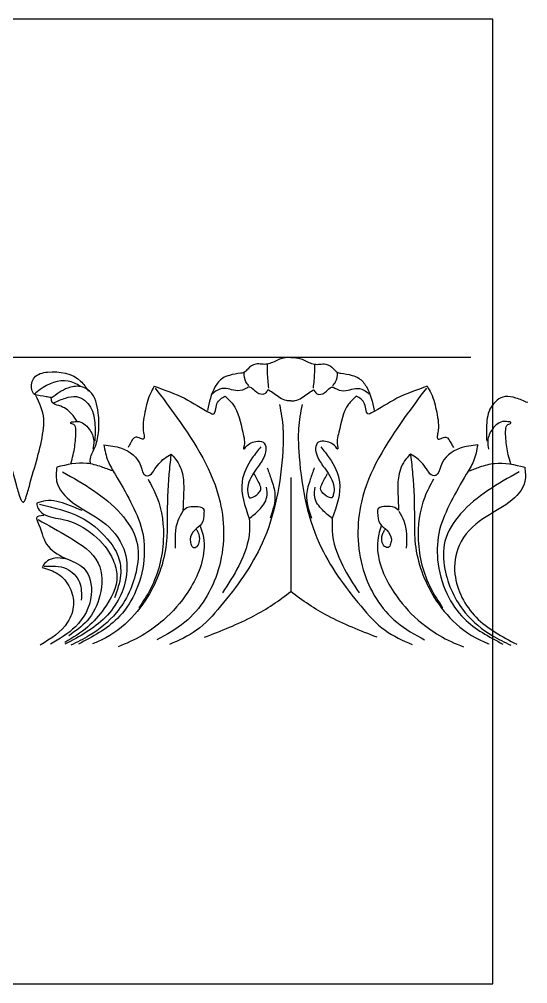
# Model space of a CAD drawing. Header units: millimetres. Extents: x 1316 to 1577, y -1879 to -1709.
# Drawn here: x 1487.7 to 1577.3, y -1879.2 to -1709.2 of the extents above; entities that cross this region are included whole.
import ezdxf

# ---------------------------------------------------------------- set-up
doc = ezdxf.new("R2010")
doc.units = ezdxf.units.MM

msp = doc.modelspace()

# ---------------------------------------------------------------- linework, layer by layer
at = {"color": 7, "ltscale": 1000}
for p, q in [((1567.262176569388, -1768.802999432686), (1376.629873453941, -1768.802999432686)), ((1535.550365788698, -1789.960135986003), (1535.550365788698, -1810.05685513981))]:
    msp.add_line(p, q, dxfattribs=at)
at = {"color": 6, "ltscale": 1000}
msp.add_lwpolyline([(1316.153295605618, -1879.213753384771), (1571.153295605618, -1879.213753384771), (1571.153295605618, -1709.213753384771), (1316.153295605618, -1709.213753384771)], close=True, dxfattribs=at)
at = {"color": 7, "ltscale": 1000}
for points in [[(1535.550365788698, -1768.802999432672), (1533.782596025918, -1769.038045920788), (1531.871403432753, -1769.885569314829), (1531.36219679641, -1770.009872745963), (1530.434951524552, -1770.009872745963), (1529.38318410546, -1769.987272122067), (1527.974527318798, -1770.859091186903), (1527.380823511932, -1771.41845662683), (1526.740423899446, -1771.590221368017), (1524.740286915399, -1771.978387082585), (1523.56288554503, -1772.480685947354), (1522.229831490968, -1773.958201731213), (1520.871205924381, -1778.154572563137)], [(1535.550365788698, -1768.802999432672), (1537.318135551945, -1769.038045920788), (1539.229328145575, -1769.885569314829), (1539.738534781452, -1770.009872745963), (1540.66578005331, -1770.009872745963), (1541.717547472403, -1769.987272122067), (1543.126204259064, -1770.859091186903), (1543.71990806593, -1771.41845662683), (1544.360307678882, -1771.590221368017), (1546.360444662463, -1771.978387082585), (1547.537846033298, -1772.480685947354), (1548.870900086895, -1773.958201731213), (1550.229525653482, -1778.154572563137)], [(1490.359944531996, -1775.373565799215), (1489.904104530182, -1774.453155393254), (1490.367727166344, -1772.360337625498), (1492.696958395489, -1771.400941143402), (1498.50947432157, -1772.999935280423), (1499.87810613152, -1774.740748331657)], [(1531.36553221133, -1770.078804648605), (1531.393327332404, -1771.490778623272), (1531.615688309375, -1774.23957949796)], [(1539.735199366532, -1770.078804648605), (1539.707404245459, -1771.490778623272), (1539.485043268487, -1774.23957949796)], [(1498.489461833913, -1773.884184688104), (1496.29809440982, -1772.986374905922), (1491.376134194736, -1774.476886048455), (1490.387739654001, -1775.284858350649)], [(1528.173540392727, -1773.839548456024), (1527.637650439818, -1773.11745852419), (1527.311891609173, -1771.503208966235)], [(1542.927191185136, -1773.839548456024), (1543.46308113851, -1773.11745852419), (1543.788839968689, -1771.503208966235)], [(1500.237219109036, -1787.55473703461), (1500.213871206459, -1786.901013990173), (1500.982128379703, -1784.792375785539), (1501.670335602783, -1782.09951145482), (1501.619192577735, -1778.596979774775), (1500.128262230031, -1774.806855156443), (1498.441654223785, -1773.959331762402), (1496.270299287815, -1774.21302376502), (1493.337358007509, -1776.024463765913)], [(1511.486460910481, -1773.909610389856), (1510.826048809871, -1775.154339748093), (1509.835430659656, -1778.48058656208), (1509.620852317497, -1782.082560986753), (1509.720914757181, -1782.938559614944), (1509.665324513171, -1783.134620026925), (1509.057167242117, -1783.097328997341), (1508.22553719005, -1782.873582821347), (1507.234919039834, -1784.059550557409), (1506.890259526041, -1784.694063071867)], [(1511.486460910481, -1773.909610389856), (1516.829795176, -1776.026158812812), (1521.454903488349, -1778.663086599561), (1521.780662318528, -1778.793605202351), (1522.54447227281, -1776.990640435259), (1523.99982486416, -1775.660593722023)], [(1511.65100803303, -1774.208503640264), (1515.483399463188, -1779.414557342192), (1523.092592079494, -1794.302153282923), (1522.765721444342, -1806.260708373396), (1516.862037517898, -1815.507188603056), (1511.955642571509, -1818.612514318906)], [(1535.550365788698, -1776.492861695013), (1534.777661395561, -1776.423364776776), (1532.624095338233, -1775.229486822391), (1531.637924406979, -1774.58706408961), (1531.555650845472, -1774.549773060258), (1531.368867625784, -1774.736228206901), (1530.905244989623, -1775.251522430575), (1530.62840557408, -1775.326104489279), (1529.255326543771, -1774.773519236252), (1528.354764588945, -1774.087025286986), (1528.105720295407, -1774.087025286986), (1527.493115804926, -1774.381398412639), (1527.018375119962, -1774.570113621659), (1525.44628301619, -1774.5983644015), (1524.165483791683, -1774.287605823723), (1522.689006907236, -1774.560508356553), (1521.703947781421, -1775.279208194705)], [(1535.550365788698, -1776.492861695013), (1536.323070181836, -1776.423364776776), (1538.476636239629, -1775.229486822391), (1539.462807170883, -1774.58706408961), (1539.54508073239, -1774.549773060258), (1539.731863951612, -1774.736228206901), (1540.19548658824, -1775.251522430575), (1540.472326003783, -1775.326104489279), (1541.845405034092, -1774.773519236252), (1542.745966989383, -1774.087025286986), (1542.995011282455, -1774.087025286986), (1543.607615772937, -1774.381398412639), (1544.0823564579, -1774.570113621659), (1545.654448561207, -1774.5983644015), (1546.935247786179, -1774.287605823723), (1548.411724670626, -1774.560508356553), (1549.396783796441, -1775.279208194705)], [(1559.614270667382, -1773.909610389856), (1554.270936401863, -1776.026158812812), (1549.645828089513, -1778.663086599561), (1549.320069259335, -1778.793605202351), (1548.556259304587, -1776.990640435259), (1547.100906714168, -1775.660593722023)], [(1559.449723544833, -1774.208503640264), (1555.617332114209, -1779.414557342192), (1548.008139498368, -1794.302153282923), (1548.335010133986, -1806.260708373396), (1554.23869406043, -1815.507188603056), (1559.145089006819, -1818.612514318906)], [(1559.614270667382, -1773.909610389856), (1560.274682767991, -1775.154339748093), (1561.265300918207, -1778.48058656208), (1561.479879260365, -1782.082560986753), (1561.379816820681, -1782.938559614944), (1561.435407064691, -1783.134620026925), (1562.043564335745, -1783.097328997341), (1562.875194387347, -1782.873582821347), (1563.865812538028, -1784.059550557409), (1564.210472051822, -1784.694063071867)], [(1488.37203740219, -1794.329839047052), (1488.247515255422, -1794.269382378327), (1488.035160522744, -1793.9416733326), (1487.265791543596, -1791.487245583332), (1485.861581977293, -1786.474427215064), (1484.834274265751, -1781.830564031035), (1484.727540997159, -1779.668249344926), (1486.143980417237, -1775.50351938641)], [(1488.37203740219, -1794.329839047052), (1488.496559548494, -1794.269382378327), (1488.708914281637, -1793.9416733326), (1489.47828326032, -1791.487245583332), (1490.882492826622, -1786.474427215064), (1491.909800538164, -1781.830564031035), (1492.016533807222, -1779.668249344926), (1490.600094387144, -1775.50351938641)], [(1493.298444836237, -1775.903550428346), (1492.413448150106, -1775.753821295461), (1490.359944531996, -1775.373565799215)], [(1497.894646220677, -1780.138907336288), (1496.907363485847, -1778.734278564581), (1494.685977330268, -1777.307614184574), (1493.506352349486, -1776.749943791314), (1493.337358007044, -1776.024463765913)], [(1493.789862594869, -1776.789494883044), (1495.854484261316, -1775.971352300032), (1497.789024757058, -1775.730090640376), (1500.245001742453, -1777.57034643682), (1501.044389453553, -1780.730478665566), (1501.011035307147, -1783.588327550337)], [(1523.99982486416, -1775.660593722023), (1525.359562234789, -1777.062397415757), (1527.080636193812, -1781.988203382243), (1527.242959706415, -1784.738134288353), (1527.234065267559, -1784.927414513084), (1527.29187912105, -1784.968660651481), (1527.426407512114, -1784.851137407481), (1529.407643813011, -1783.643699078944), (1530.660647915513, -1783.743706839166), (1530.86966723327, -1783.93581214187), (1530.786281867255, -1786.477252293036), (1529.453227813192, -1788.508483360878), (1527.955626636114, -1791.61041898316), (1528.050130051397, -1793.059683987063), (1528.389230540324, -1793.587973569411), (1528.484845760115, -1793.574413195143), (1529.880160888028, -1792.721239645158), (1530.273739816457, -1792.138708565508), (1530.070279522635, -1791.190612395301), (1529.067431518644, -1789.293855039527)], [(1547.100906714168, -1775.660593722023), (1545.741169343073, -1777.062397415757), (1544.02009538405, -1781.988203382243), (1543.857771871448, -1784.738134288353), (1543.866666310769, -1784.927414513084), (1543.808852457278, -1784.968660651481), (1543.674324065749, -1784.851137407481), (1541.693087764852, -1783.643699078944), (1540.44008366235, -1783.743706839166), (1540.231064344593, -1783.93581214187), (1540.314449710608, -1786.477252293036), (1541.647503764671, -1788.508483360878), (1543.145104941748, -1791.61041898316), (1543.050601526465, -1793.059683987063), (1542.711501037538, -1793.587973569411), (1542.615885817748, -1793.574413195143), (1541.220570690301, -1792.721239645158), (1540.826991761405, -1792.138708565508), (1541.030452055227, -1791.190612395301), (1542.033300059218, -1789.293855039527)], [(1577.310868983459, -1776.789494883044), (1575.246247316081, -1775.971352300032), (1573.311706819874, -1775.730090640376), (1570.85572983541, -1777.57034643682), (1570.05634212431, -1780.730478665566), (1570.089696270716, -1783.588327550337)], [(1533.569129488267, -1777.122289069121), (1534.178398564294, -1781.366686226575), (1534.139485393021, -1785.316710258725), (1530.517225085128, -1801.572208957288), (1523.165971202146, -1812.692280903466), (1518.918876550928, -1816.912947406068), (1514.165910677355, -1819.431221917512)], [(1537.531602090061, -1777.122289069121), (1536.922333013568, -1781.366686226575), (1536.961246184841, -1785.316710258725), (1540.583506492268, -1801.572208957288), (1547.934760375716, -1812.692280903466), (1552.1818550274, -1816.912947406068), (1556.934820900507, -1819.431221917512)], [(1496.767276069917, -1787.580727752073), (1497.206438998994, -1785.961958069478), (1497.627813049428, -1783.162870806649), (1497.674508854117, -1781.52997573396), (1497.300942414277, -1780.656461622457), (1496.757269826088, -1780.337227810764), (1496.779505924158, -1780.262645751944), (1497.056345339701, -1780.16659310065), (1497.972472563222, -1780.092011042063), (1500.018193546985, -1781.444658378961), (1500.817581258085, -1783.510920413893), (1500.689723696396, -1785.012731868082)], [(1574.333455507945, -1787.580727752073), (1573.894292578869, -1785.961958069478), (1573.472918528434, -1783.162870806649), (1573.426222723279, -1781.52997573396), (1573.799789163586, -1780.656461622457), (1574.343461751774, -1780.337227810764), (1574.321225653704, -1780.262645751944), (1574.044386238162, -1780.16659310065), (1573.12825901464, -1780.092011042063), (1571.082538030878, -1781.444658378961), (1570.283150319778, -1783.510920413893), (1570.411007881932, -1785.012731868082)], [(1502.599804484587, -1784.222275049317), (1503.338042926811, -1787.093684308355), (1504.614394931425, -1789.424373642083), (1507.310521771968, -1794.263732222265), (1509.31288236503, -1799.202533547541), (1509.663100902759, -1804.487689433045), (1508.005399823956, -1810.521490983323), (1504.990184981678, -1814.850075464703), (1498.157032173895, -1819.339124375379)], [(1502.599804484587, -1784.222275049317), (1505.70174010687, -1784.826276721324), (1509.118316510529, -1787.978498731864), (1510.011095831473, -1789.633429412737), (1510.511408028495, -1789.659420130083), (1511.404187349439, -1788.792686205714), (1513.296479258988, -1786.612856036176), (1514.452756337658, -1785.850649997017)], [(1530.277075230446, -1784.587275124279), (1528.768356005032, -1786.525843634277), (1526.971679314342, -1790.726734590957), (1528.229130637203, -1797.189382978722)], [(1540.823656347417, -1784.587275124279), (1542.332375572831, -1786.525843634277), (1544.129052263521, -1790.726734590957), (1542.87160094066, -1797.189382978722)], [(1568.500927093275, -1784.222275049317), (1565.398991470993, -1784.826276721324), (1561.9824150678, -1787.978498731864), (1561.089635745924, -1789.633429412737), (1560.589323549368, -1789.659420130083), (1559.696544228424, -1788.792686205714), (1557.804252318409, -1786.612856036176), (1556.647975240205, -1785.850649997017)], [(1568.500927093275, -1784.222275049317), (1567.762688651517, -1787.093684308355), (1566.486336646438, -1789.424373642083), (1563.790209805895, -1794.263732222265), (1561.787849212833, -1799.202533547541), (1561.437630675104, -1804.487689433045), (1563.095331754372, -1810.521490983323), (1566.110546596185, -1814.850075464703), (1572.943699403968, -1819.339124375379)], [(1514.421625800733, -1786.038235174849), (1514.072519067046, -1789.380867441192), (1513.758990090642, -1797.294475879644), (1513.670045700226, -1801.111156231033), (1510.640377395157, -1810.484199954088), (1506.973644892056, -1815.251236538061), (1501.464651699014, -1818.959998910439), (1500.576319598429, -1819.318783813978)], [(1514.452756337658, -1785.850649997017), (1515.254367657308, -1786.74563470111), (1516.532943272334, -1789.698971221813), (1516.66524805345, -1792.552299981828), (1516.551843955483, -1795.674576165744)], [(1556.647975240205, -1785.850649997017), (1555.846363920555, -1786.74563470111), (1554.567788305529, -1789.698971221813), (1554.435483524412, -1792.552299981828), (1554.548887622379, -1795.674576165744)], [(1556.67910577713, -1786.038235174849), (1557.028212510817, -1789.380867441192), (1557.34174148722, -1797.294475879644), (1557.430685878102, -1801.111156231033), (1560.460354182705, -1810.484199954088), (1564.127086686272, -1815.251236538061), (1569.636079878383, -1818.959998910439), (1570.524411979899, -1819.318783813978)], [(1494.316858109389, -1788.164953878389), (1494.279056743089, -1790.602996175534), (1497.088587681134, -1794.389165684704), (1501.685900870547, -1797.260574943975), (1505.861840009526, -1801.95698457829), (1506.613420110032, -1807.04495002074), (1502.87664390013, -1814.618984085981), (1495.728850309573, -1819.381500545082)], [(1504.11519453891, -1788.833367328632), (1502.200666531291, -1788.112407427987), (1499.629061838448, -1787.496540428496), (1494.316858108923, -1788.164953878506)], [(1531.406668991152, -1788.28756226274), (1532.104882458061, -1790.295062675497), (1532.760847338777, -1792.979451772415), (1531.905869383667, -1797.154352011865)], [(1539.69406258671, -1788.28756226274), (1538.995849119801, -1790.295062675497), (1538.339884239085, -1792.979451772415), (1539.194862194196, -1797.154352011865)], [(1576.783873468474, -1788.164953878389), (1576.821674834773, -1790.602996175534), (1574.012143896729, -1794.389165684704), (1569.414830707316, -1797.260574943975), (1565.238891568337, -1801.95698457829), (1564.487311467365, -1807.04495002074), (1568.224087677732, -1814.618984085981), (1575.371881267823, -1819.381500545082)], [(1566.985537038952, -1788.833367328632), (1568.90006504564, -1788.112407427987), (1571.471669739414, -1787.496540428496), (1576.783873468939, -1788.164953878506)], [(1495.31637069846, -1788.997221851496), (1505.607236691587, -1796.391580956995), (1508.388972507626, -1801.228679474916), (1508.388972507626, -1806.121149521212), (1504.79673093215, -1813.824572157937), (1500.037094229669, -1817.842398061541), (1496.792847582907, -1819.533489740345)], [(1575.784360879403, -1788.997221851496), (1565.493494886276, -1796.391580956995), (1562.711759070236, -1801.228679474916), (1562.711759070236, -1806.121149521212), (1566.304000645712, -1813.824572157937), (1571.063637348194, -1817.842398061541), (1574.307883994956, -1819.533489740345)], [(1510.411345589742, -1790.280372270157), (1511.945636327215, -1793.445024623659), (1513.088571746204, -1801.047874484218), (1510.864961981144, -1809.526498518542), (1508.794781289831, -1812.943147827878)], [(1528.229130638134, -1797.189382978722), (1529.959099034615, -1795.711867195096), (1531.319948210683, -1793.448414717226), (1531.263246162165, -1791.672005683191)], [(1542.871600939729, -1797.189382978722), (1541.141632543247, -1795.711867195096), (1539.78078336718, -1793.448414717226), (1539.837485415697, -1791.672005683191)], [(1560.689385988586, -1790.280372270157), (1559.155095250648, -1793.445024623659), (1558.012159831658, -1801.047874484218), (1560.235769596718, -1809.526498518542), (1562.305950288031, -1812.943147827878)], [(1498.756295005627, -1795.815265049117), (1496.252510409638, -1794.787501679974), (1492.341180832427, -1794.094792559052), (1490.77575955803, -1794.519684287377)], [(1490.77575955803, -1794.519684287377), (1491.022580242086, -1795.444049802616), (1491.975397026003, -1796.424351861708), (1495.439781040721, -1797.386008406182), (1500.847599989571, -1800.145544577281), (1504.253058344893, -1804.558881398065), (1504.919029469438, -1807.337628099493), (1502.606475313496, -1813.143163349021), (1499.765813838527, -1816.314595889889), (1495.744415578269, -1819.043056203176)], [(1491.277183560491, -1794.702184324859), (1498.44721324772, -1796.976937114734), (1503.194620095961, -1800.767626748544), (1505.128048787195, -1803.898378166261), (1505.56498810586, -1807.198069247424), (1504.456518637784, -1811.188209386666)], [(1516.551843955483, -1795.674576165744), (1516.561850199312, -1795.748028193142), (1516.750857029412, -1795.632765011636), (1518.427458792296, -1795.081309789915), (1519.875028749764, -1795.297710763065), (1520.127408458222, -1795.464955379495), (1520.253042409964, -1796.135628892), (1519.804985041566, -1798.173075131497), (1518.622024646796, -1799.270900434705), (1517.823748741135, -1800.834298588925), (1517.951606302358, -1801.663176468348), (1518.355191474617, -1802.311249357073), (1519.025609819055, -1802.120274085559), (1519.472555381548, -1801.163702681435), (1519.249082601, -1799.66528132058), (1518.918876550928, -1799.165807533784)], [(1554.548887622379, -1795.674576165744), (1554.53888137855, -1795.748028193142), (1554.349874547985, -1795.632765011636), (1552.673272785567, -1795.081309789915), (1551.225702828098, -1795.297710763065), (1550.973323119641, -1795.464955379495), (1550.847689167898, -1796.135628892), (1551.295746536762, -1798.173075131497), (1552.478706931066, -1799.270900434705), (1553.276982836727, -1800.834298588925), (1553.149125275504, -1801.663176468348), (1552.745540103246, -1802.311249357073), (1552.075121758808, -1802.120274085559), (1551.628176196315, -1801.163702681435), (1551.851648976863, -1799.66528132058), (1552.1818550274, -1799.165807533784)], [(1492.055446977563, -1796.680868942181), (1490.726840143394, -1797.123276154052), (1490.93697126659, -1797.752138512333), (1492.521293223672, -1801.734933448963), (1495.761092651937, -1804.180320948835), (1499.069823981565, -1805.973680450588), (1500.399542621639, -1810.689300615348), (1497.583340853755, -1816.280694953872), (1493.228401129436, -1819.357204874519)], [(1516.502924540382, -1795.927703152767), (1515.634604926989, -1797.625010003343), (1515.189882974908, -1802.427077554174)], [(1554.59780703748, -1795.927703152767), (1555.466126650408, -1797.625010003343), (1555.91084860342, -1802.427077554174)], [(1491.010350388777, -1797.396178686882), (1496.492660264321, -1800.521279948654), (1501.626975211617, -1805.112031666686), (1501.897143798717, -1810.783658219974), (1499.657968764961, -1815.220725695843), (1496.414833922707, -1817.882514168748)], [(1528.229130638134, -1797.189382978722), (1528.269155612983, -1799.318361744641), (1526.393540775705, -1805.543138566434), (1523.515077935368, -1810.312435212902)], [(1542.871600939729, -1797.189382978722), (1542.831575964414, -1799.318361744641), (1544.707190801691, -1805.543138566434), (1547.58565364296, -1810.312435212902)], [(1495.769987090793, -1804.335135221954), (1493.98109303445, -1804.187101135853), (1491.823079757229, -1805.677612278385), (1491.757483268924, -1805.862937393955)], [(1491.757483268924, -1805.862937393955), (1494.509200353477, -1806.95567755658), (1496.618294216063, -1809.440616148066), (1497.258693828549, -1812.40299291828), (1496.222491678152, -1815.473852682866), (1491.375022390228, -1819.554960333167)], [(1492.081018490087, -1805.629585952738), (1495.976782799069, -1806.051087587264), (1498.309349442203, -1808.432063309134), (1498.631772857927, -1811.606320927858)]]:
    msp.add_spline(points, degree=3, dxfattribs=at)
for points, knots in [([(1519.607083772611, -1798.557850752382), (1519.767236886848, -1799.028392769636), (1520.173303797212, -1800.221448200413), (1520.535471376334, -1804.333471844562), (1518.01867871622, -1809.90759866895), (1512.724876450211, -1816.008915452294), (1508.034085044008, -1818.75951669622), (1505.119154347874, -1819.80300217984)], [0, 0, 0, 0, 0.1958560196530177, 0.4965913337139179, 1.605883850850419, 2.464437476602747, 3.684063864694269, 3.684063864694269, 3.684063864694269, 3.684063864694269]), ([(1551.493647804786, -1798.557850752382), (1551.333494691014, -1799.028392769636), (1550.927427780651, -1800.221448200413), (1550.565260201529, -1804.333471844562), (1553.082052861642, -1809.90759866895), (1558.375855128117, -1816.008915452294), (1563.066646533855, -1818.75951669622), (1565.981577229988, -1819.80300217984)], [0, 0, 0, 0, 0.1958560196530177, 0.4965913337139179, 1.605883850850419, 2.464437476602747, 3.684063864694269, 3.684063864694269, 3.684063864694269, 3.684063864694269]), ([(1520.329613864724, -1818.147581398727), (1523.284105001319, -1817.005766385359), (1528.676918830559, -1814.921618724016), (1533.525210046977, -1811.7031907735), (1535.550365788698, -1810.056855140145)], [0, 0, 0, 0, 1.24720172970012, 2.276509362698048, 2.276509362698048, 2.276509362698048, 2.276509362698048]), ([(1550.771117712673, -1818.147581398727), (1547.816626576077, -1817.005766385359), (1542.423812746838, -1814.921618724016), (1537.57552153042, -1811.7031907735), (1535.550365788698, -1810.056855140145)], [0, 0, 0, 0, 1.24720172970012, 2.276509362698048, 2.276509362698048, 2.276509362698048, 2.276509362698048])]:
    msp.add_open_spline(points, degree=3, knots=knots, dxfattribs=at)

doc.saveas('drawing.dxf')
